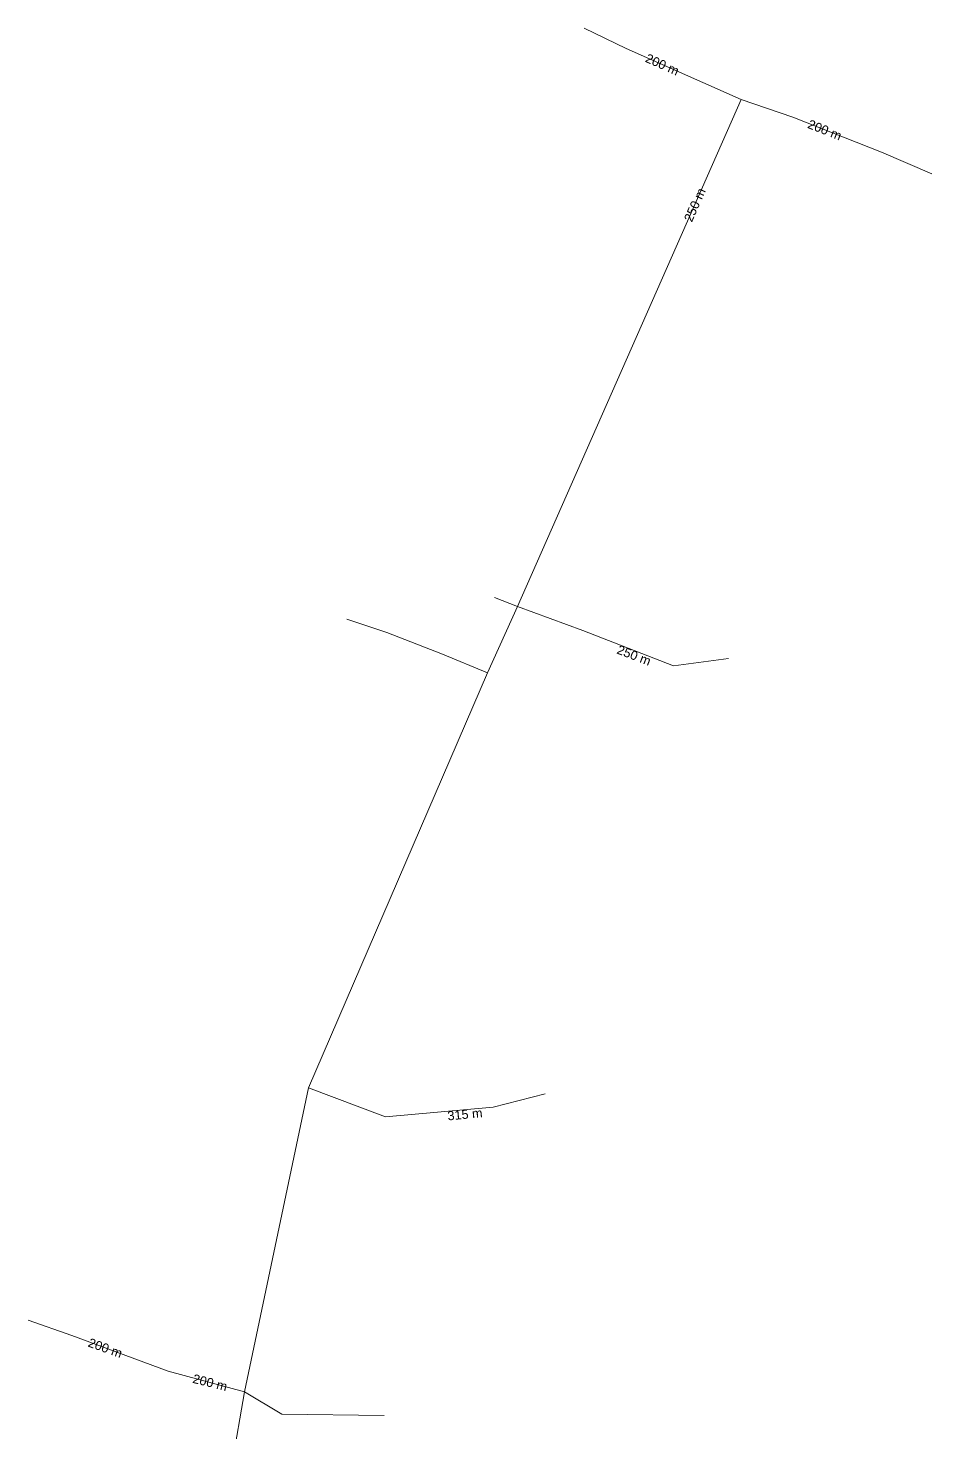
# Model space of a CAD drawing. Header units: metres. Extents: x 25505628 to 25506199, y 6696489 to 6697944.
# Drawn here: x 25506046 to 25506146, y 6697273.3 to 6697428.7 of the extents above; entities that cross this region are included whole.
import ezdxf
from ezdxf.enums import TextEntityAlignment as Align

# ---------------------------------------------------------------- set-up
doc = ezdxf.new("R2010")
doc.units = ezdxf.units.M
doc.linetypes.add('Annotation', pattern=[0])
doc.linetypes.add('Sadevesiputket Käytössä', pattern=[0])
doc.layers.add('Annotation', color=7, linetype='Annotation', lineweight=0)
doc.layers.add('Sadevesiputket Käytössä', color=7, linetype='Sadevesiputket Käytössä', lineweight=0)
doc.styles.add('DEFAULT', font='', dxfattribs={"height": 0.2})
doc.styles.get('DEFAULT').set_extended_font_data('Arial')

msp = doc.modelspace()

# ---------------------------------------------------------------- linework, layer by layer
at = {"layer": 'Sadevesiputket Käytössä', "color": 3, "linetype": 'Continuous', "lineweight": 15}
for p, q in [((25506107.531555, 6697428.729637, 42.24), (25506112.210653, 6697426.472541, 42.05)), ((25506112.210653, 6697426.472541, 41.33), (25506124.929701, 6697420.812314, 41.29)), ((25506100.165749, 6697364.731956, 40.61), (25506124.929701, 6697420.812314, 41.01)), ((25506124.929701, 6697420.812314, 41.29), (25506130.632606, 6697418.867717, 41.33)), ((25506130.632606, 6697418.867717, 41.37), (25506140.446446, 6697414.987659, 41.51)), ((25506140.446446, 6697414.987659, 41.51), (25506146.041238, 6697412.6127)), ((25506096.837145, 6697357.385922, 40.29), (25506100.165749, 6697364.731956, 40.56)), ((25506100.165749, 6697364.731956, 40.83), (25506097.634258, 6697365.721703)), ((25506107.40061, 6697362.052082, 40.91), (25506100.165749, 6697364.731956, 40.83)), ((25506081.271059, 6697363.320332, 40.45), (25506085.693213, 6697361.842533)), ((25506091.858215, 6697359.457551, 40.32), (25506085.693213, 6697361.842533)), ((25506117.445247, 6697358.157525, 41.12), (25506107.40061, 6697362.052082, 40.94)), ((25506096.837145, 6697357.385922, 40.31), (25506091.858215, 6697359.457551, 40.37)), ((25506117.445247, 6697358.157525, 41.12), (25506123.506598, 6697358.955745)), ((25506077.022705, 6697311.474211, 39.2375), (25506096.837145, 6697357.385922, 40.27)), ((25506069.956131, 6697277.830058, 38.9875), (25506077.022705, 6697311.474211, 39.2175)), ((25506077.022705, 6697311.474211, 39.3775), (25506085.548247, 6697308.239731, 39.4375)), ((25506097.461349, 6697309.314184, 40.0375), (25506103.23358, 6697310.78211, 0.3175)), ((25506085.548247, 6697308.239731, 39.4575), (25506097.461349, 6697309.314184, 40.02)), ((25506050.813003, 6697284.041718, 39.2875), (25506045.981878, 6697285.770082, 0.3175)), ((25506061.503355, 6697280.12537, 38.9875), (25506050.813003, 6697284.041718, 39.2275)), ((25506069.956131, 6697277.830058, 0.3175), (25506061.503355, 6697280.12537, 38.9075)), ((25506064.177207, 6697245.080442, 38.64), (25506069.956131, 6697277.830058, 38.9475)), ((25506074.077574, 6697275.334401, 39.1575), (25506069.956131, 6697277.830058, 39.2075)), ((25506085.409575, 6697275.217584, 40.0575), (25506074.077574, 6697275.334401, 39.6775))]:
    msp.add_line(p, q, dxfattribs=at)

# ---------------------------------------------------------------- texts
at = {"layer": 'Annotation', "color": 3, "style": 'DEFAULT'}
for s, rotation, p in [('200 m', 336.01000875, (25506116.193887, 6697424.699923)), ('200 m', 338.428005, (25506134.181773, 6697417.464497)), ('250 m', 66.17499811, (25506119.790335, 6697409.173726)), ('200 m', 340.42400484, (25506054.528362, 6697282.677673)), ('200 m', 345.9539992, (25506066.126496, 6697278.853835))]:
    msp.add_text(s, height=1, rotation=rotation, dxfattribs=at).set_placement(p, align=Align.MIDDLE_CENTER)
for s, rotation, p in [('250 m', 338.80699853, (25506111.434903, 6697360.487881)), ('315 m', 5.15399671, (25506092.370103, 6697308.855001))]:
    msp.add_text(s, height=1, rotation=rotation, dxfattribs=at).set_placement(p, align=Align.TOP_LEFT)

doc.saveas('drawing.dxf')
